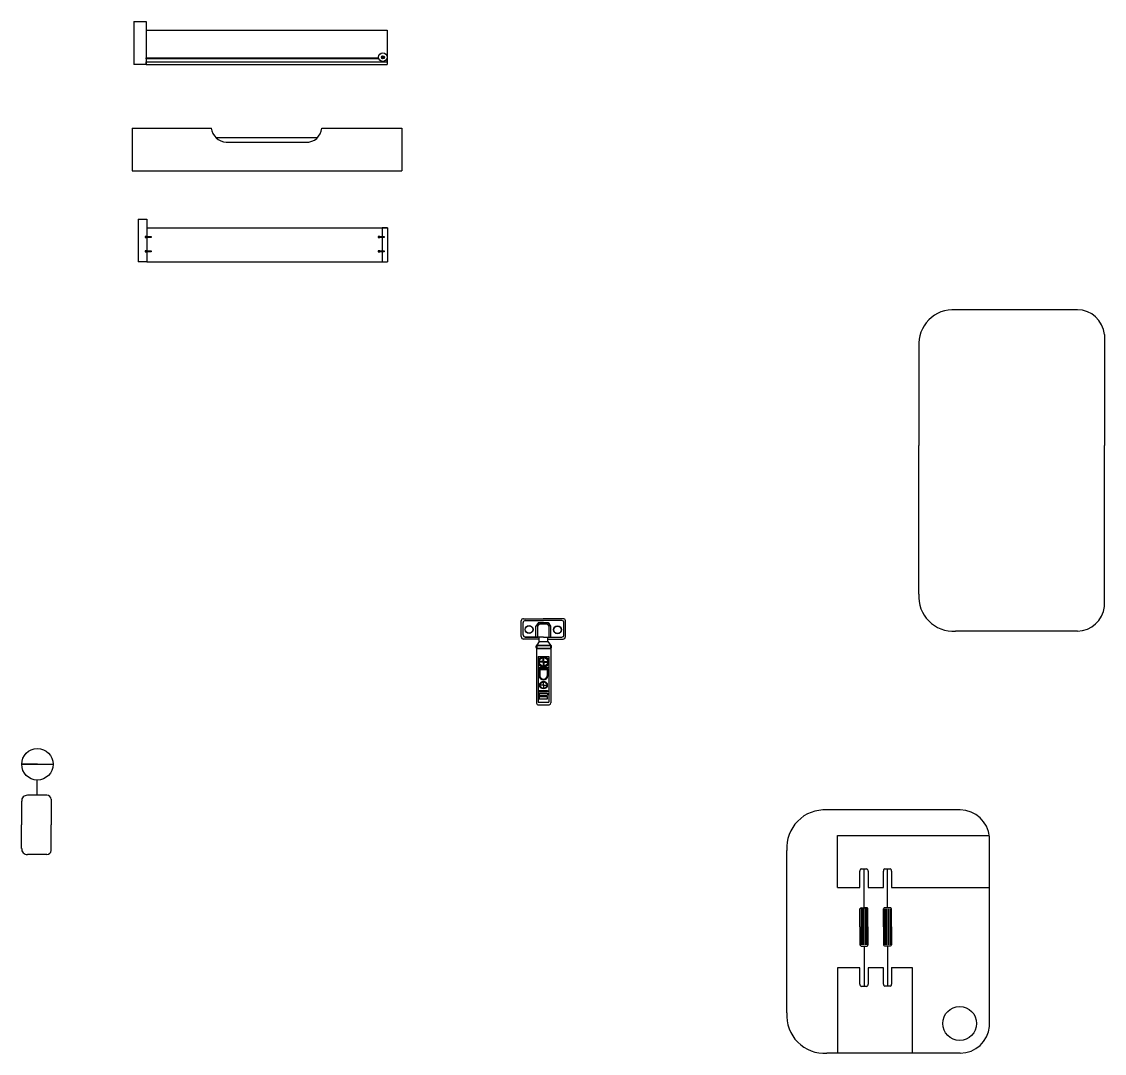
# Model space of a CAD drawing. Header units: inches. Extents: x 44 to 504, y 6 to 420.
# Drawn here: x 43.8 to 106.7, y 6.5 to 66.3 of the extents above; entities that cross this region are included whole.
import ezdxf

# ---------------------------------------------------------------- set-up
doc = ezdxf.new("R2010")
doc.units = ezdxf.units.IN
doc.header["$MEASUREMENT"] = 0

msp = doc.modelspace()

# ---------------------------------------------------------------- linework, layer by layer
for p, q in [((50.315, 66.339), (51.034, 66.339)), ((50.315, 66.339), (50.315, 63.861)), ((51.034, 66.339), (51.034, 63.861)), ((51.034, 66.339), (51.034, 65.837)), ((51.034, 65.837), (65.02, 65.837)), ((65.02, 65.837), (65.02, 63.861)), ((51.034, 64.19), (51.034, 64.233)), ((51.034, 64.233), (64.542, 64.233)), ((64.542, 64.19), (51.034, 64.19)), ((64.817, 64.27), (64.736, 64.27)), ((64.777, 64.23), (64.777, 64.31)), ((64.777, 64.31), (64.777, 64.27)), ((64.777, 64.27), (64.777, 64.23)), ((64.777, 64.27), (64.817, 64.27)), ((64.998, 64.19), (65.02, 64.19)), ((65.02, 64.012), (65.02, 64.19)), ((51.034, 63.861), (50.315, 63.861)), ((51.034, 63.861), (51.034, 64.012)), ((51.034, 64.012), (65.02, 64.012)), ((51.034, 63.861), (65.02, 63.861)), ((51.034, 63.861), (51.034, 63.861)), ((50.215, 60.161), (50.215, 57.683)), ((50.215, 60.161), (54.814, 60.161)), ((50.215, 60.161), (50.215, 60.161)), ((50.215, 60.161), (50.215, 59.621)), ((61.223, 60.161), (65.864, 60.161)), ((65.864, 60.161), (65.864, 57.683)), ((55.067, 59.621), (60.984, 59.621)), ((55.675, 59.347), (60.304, 59.347)), ((50.215, 57.683), (65.864, 57.683)), ((50.572, 54.88), (51.063, 54.88)), ((50.572, 54.88), (50.572, 52.402)), ((51.063, 54.88), (51.063, 54.378)), ((51.063, 54.88), (51.063, 54.378)), ((51.063, 54.378), (65.048, 54.378)), ((51.063, 54.378), (51.063, 53.875)), ((65.048, 54.378), (64.739, 54.378)), ((64.739, 54.378), (64.739, 53.875)), ((65.048, 54.378), (65.048, 52.402)), ((51.063, 53.875), (50.964, 53.875)), ((50.964, 53.875), (50.964, 53.806)), ((50.964, 53.806), (51.063, 53.806)), ((51.063, 53.875), (51.319, 53.875)), ((51.319, 53.806), (51.063, 53.806)), ((51.063, 53.806), (51.063, 53.05)), ((51.319, 53.875), (51.319, 53.806)), ((64.592, 53.875), (64.494, 53.875)), ((64.494, 53.875), (64.494, 53.806)), ((64.494, 53.806), (64.592, 53.806)), ((64.592, 53.875), (64.849, 53.875)), ((64.849, 53.806), (64.592, 53.806)), ((64.739, 53.806), (64.739, 53.05)), ((64.849, 53.875), (64.849, 53.806)), ((50.964, 53.05), (50.964, 52.978)), ((51.063, 53.05), (50.964, 53.05)), ((50.964, 52.978), (51.063, 52.978)), ((51.063, 53.05), (51.319, 53.05)), ((51.319, 52.978), (51.063, 52.978)), ((51.063, 52.978), (51.063, 52.402)), ((51.319, 53.05), (51.319, 52.978)), ((64.496, 53.05), (64.496, 52.978)), ((64.594, 53.05), (64.496, 53.05)), ((64.496, 52.978), (64.594, 52.978)), ((64.594, 53.05), (64.851, 53.05)), ((64.851, 52.978), (64.594, 52.978)), ((64.739, 52.978), (64.739, 52.402)), ((64.851, 53.05), (64.851, 52.978)), ((51.063, 52.402), (50.572, 52.402)), ((51.063, 52.402), (65.048, 52.402)), ((105.095, 49.622), (98.006, 49.622)), ((105.095, 49.622), (101.546, 49.622)), ((106.653, 48.194), (106.653, 41.745)), ((95.891, 47.479), (95.891, 41.745)), ((95.891, 33.116), (95.891, 41.745)), ((106.653, 32.401), (106.653, 41.745)), ((72.804, 30.654), (72.804, 31.572)), ((72.909, 30.761), (72.909, 31.469)), ((72.94, 31.697), (74.086, 31.697)), ((73.035, 31.585), (74.097, 31.585)), ((73.798, 31.484), (73.655, 31.267)), ((73.798, 31.484), (74.357, 31.484)), ((75.232, 31.697), (74.086, 31.697)), ((75.158, 31.585), (74.097, 31.585)), ((74.357, 31.484), (74.504, 31.267)), ((75.284, 30.761), (75.284, 31.47)), ((75.368, 30.654), (75.368, 31.572)), ((73.655, 30.629), (73.655, 31.267)), ((73.76, 31.267), (73.854, 31.403)), ((73.76, 30.629), (73.76, 31.267)), ((73.854, 31.403), (74.304, 31.403)), ((74.304, 31.403), (74.4, 31.267)), ((74.4, 31.267), (74.4, 30.629)), ((74.504, 31.267), (74.504, 30.629)), ((105.095, 30.973), (98.006, 30.973)), ((73.844, 30.511), (72.94, 30.511)), ((74.097, 30.629), (73.035, 30.629)), ((73.039, 30.629), (73.655, 30.629)), ((73.655, 30.629), (73.76, 30.629)), ((73.844, 30.381), (73.701, 30.164)), ((73.844, 30.381), (73.844, 30.629)), ((73.844, 30.381), (74.353, 30.381)), ((74.097, 30.629), (75.158, 30.629)), ((74.353, 30.381), (74.353, 30.629)), ((74.353, 30.511), (75.232, 30.511)), ((74.353, 30.381), (74.501, 30.164)), ((73.664, 30.111), (73.653, 30.111)), ((73.653, 30.111), (73.653, 30.017)), ((73.653, 30.017), (73.653, 30.017)), ((73.653, 30.017), (73.664, 30.017)), ((73.687, 30.133), (73.664, 30.133)), ((73.664, 30.133), (73.664, 29.999)), ((73.664, 30.133), (73.664, 30.111)), ((73.664, 30.111), (73.664, 30.017)), ((73.664, 29.999), (73.687, 29.999)), ((73.687, 30.164), (73.687, 29.965)), ((73.687, 30.164), (74.514, 30.164)), ((73.687, 30.164), (73.701, 30.164)), ((73.687, 30.164), (73.687, 30.133)), ((73.687, 29.965), (74.514, 29.965)), ((73.687, 29.965), (73.687, 26.792)), ((73.687, 29.965), (73.687, 29.495)), ((73.701, 30.149), (73.701, 29.979)), ((73.701, 30.149), (74.501, 30.149)), ((73.701, 29.979), (74.501, 29.979)), ((74.501, 30.149), (74.501, 29.979)), ((74.514, 30.164), (74.514, 29.965)), ((74.514, 30.133), (74.535, 30.133)), ((74.514, 29.999), (74.535, 29.999)), ((74.514, 29.965), (74.514, 26.812)), ((74.535, 30.133), (74.535, 29.999)), ((74.546, 30.111), (74.535, 30.111)), ((74.535, 30.111), (74.535, 30.017)), ((74.535, 30.017), (74.546, 30.017)), ((74.546, 30.111), (74.546, 30.017)), ((73.795, 29.495), (74.4, 29.495)), ((73.795, 29.495), (73.795, 28.889)), ((74.086, 29.203), (73.863, 29.203)), ((74.086, 29.181), (73.863, 29.181)), ((74.086, 29.203), (74.086, 29.426)), ((74.086, 29.181), (74.086, 28.958)), ((74.109, 29.203), (74.109, 29.426)), ((74.109, 29.203), (74.332, 29.203)), ((74.109, 29.181), (74.332, 29.181)), ((74.109, 29.181), (74.109, 28.958)), ((74.4, 29.495), (74.4, 28.889)), ((73.795, 28.889), (74.4, 28.889)), ((73.795, 28.889), (73.795, 26.853)), ((73.795, 28.889), (73.795, 28.8)), ((73.843, 28.8), (74.352, 28.8)), ((73.843, 28.8), (73.843, 28.374)), ((73.884, 28.745), (74.312, 28.745)), ((73.884, 28.745), (73.884, 28.387)), ((74.312, 28.745), (74.312, 28.387)), ((74.352, 28.8), (74.352, 28.374)), ((74.4, 28.889), (74.4, 26.853)), ((74.096, 27.844), (73.905, 27.844)), ((74.096, 27.844), (74.096, 28.034)), ((74.096, 27.844), (74.286, 27.844)), ((74.096, 27.844), (74.096, 27.653)), ((73.853, 27.528), (74.326, 27.528)), ((73.853, 27.454), (73.853, 27.528)), ((74.326, 27.454), (73.853, 27.454)), ((73.853, 27.38), (74.326, 27.38)), ((73.853, 27.38), (73.853, 27.259)), ((73.853, 27.259), (74.326, 27.259)), ((73.853, 27.173), (74.326, 27.173)), ((73.853, 27.173), (73.853, 27.048)), ((73.853, 27.048), (74.326, 27.048)), ((74.326, 27.528), (74.326, 27.454)), ((74.326, 27.38), (74.326, 27.259)), ((74.326, 27.048), (74.326, 27.173)), ((73.786, 26.698), (74.433, 26.698)), ((73.795, 26.853), (74.4, 26.853)), ((44.72, 23.249), (43.805, 23.249)), ((43.805, 23.249), (45.635, 23.249)), ((44.703, 22.014), (44.703, 22.359)), ((44.703, 21.447), (44.703, 22.014)), ((45.268, 21.447), (44.14, 21.447)), ((45.268, 21.447), (44.703, 21.447)), ((43.803, 21.106), (43.803, 19.732)), ((45.516, 21.219), (45.516, 19.732)), ((98.289, 20.595), (90.54, 20.595)), ((98.289, 20.595), (94.41, 20.595)), ((43.803, 18.358), (43.803, 19.732)), ((45.516, 18.244), (45.516, 19.732)), ((91.171, 19.114), (99.982, 19.114)), ((91.171, 16.093), (91.171, 19.114)), ((99.992, 8.04), (99.992, 19.035)), ((88.229, 8.821), (88.229, 18.254)), ((45.268, 18.017), (44.14, 18.017)), ((92.458, 16.093), (92.458, 17.046)), ((92.545, 17.176), (92.85, 17.176)), ((92.705, 14.92), (92.705, 17.176)), ((92.938, 17.046), (92.938, 16.1)), ((93.825, 16.1), (93.825, 17.054)), ((93.912, 17.183), (94.218, 17.183)), ((94.073, 14.928), (94.073, 17.183)), ((94.305, 17.054), (94.305, 16.1)), ((92.468, 16.893), (92.468, 16.893)), ((92.468, 16.893), (92.468, 16.893)), ((92.468, 16.893), (92.468, 16.893)), ((93.835, 16.901), (93.835, 16.901)), ((93.835, 16.901), (93.835, 16.901)), ((93.835, 16.901), (93.835, 16.901)), ((91.171, 16.093), (92.458, 16.093)), ((92.938, 16.1), (93.825, 16.1)), ((94.305, 16.1), (99.992, 16.093)), ((92.468, 13.811), (92.468, 14.856)), ((92.53, 14.92), (92.876, 14.92)), ((92.548, 12.767), (92.548, 14.856)), ((92.611, 12.767), (92.611, 14.856)), ((92.686, 12.767), (92.686, 14.856)), ((92.876, 14.92), (92.705, 14.92)), ((92.784, 12.767), (92.784, 14.856)), ((92.864, 12.767), (92.864, 14.856)), ((92.929, 13.811), (92.929, 14.856)), ((93.835, 13.819), (93.835, 14.864)), ((93.897, 14.928), (94.243, 14.928)), ((93.897, 14.928), (94.073, 14.928)), ((93.915, 12.774), (93.915, 14.864)), ((93.978, 12.774), (93.978, 14.864)), ((94.053, 12.774), (94.053, 14.864)), ((94.151, 12.774), (94.151, 14.864)), ((94.231, 12.774), (94.231, 14.864)), ((94.296, 13.819), (94.296, 14.864)), ((92.468, 13.811), (92.468, 12.767)), ((92.929, 13.811), (92.929, 12.767)), ((93.835, 13.819), (93.835, 12.774)), ((94.296, 13.819), (94.296, 12.774)), ((92.53, 12.703), (92.876, 12.703)), ((92.705, 12.703), (92.705, 10.359)), ((93.897, 12.71), (94.243, 12.71)), ((94.073, 12.71), (94.073, 10.367)), ((91.171, 11.442), (91.171, 6.479)), ((92.459, 11.442), (91.171, 11.442)), ((92.459, 10.488), (92.459, 11.442)), ((93.826, 11.442), (92.939, 11.442)), ((92.939, 11.442), (92.939, 10.488)), ((93.826, 10.496), (93.826, 11.442)), ((94.306, 11.449), (94.306, 10.496)), ((94.306, 11.449), (95.488, 11.449)), ((95.488, 11.449), (95.488, 6.479)), ((92.852, 10.359), (92.546, 10.359)), ((92.929, 10.641), (92.929, 10.641)), ((92.929, 10.641), (92.929, 10.641)), ((92.929, 10.641), (92.929, 10.641)), ((94.219, 10.367), (93.913, 10.367)), ((94.296, 10.649), (94.296, 10.649)), ((94.296, 10.649), (94.296, 10.649)), ((94.296, 10.649), (94.296, 10.649)), ((98.289, 6.479), (90.54, 6.479))]:
    msp.add_line(p, q)
for centre, radius in [((64.77, 64.278), 0.244), ((64.777, 64.27), 0.0854), ((64.777, 64.27), 0.0401), ((73.258, 31.07), 0.23), ((73.258, 31.07), 0.218), ((74.91, 31.053), 0.23), ((74.91, 31.053), 0.216), ((74.098, 29.192), 0.3), ((74.098, 29.192), 0.246), ((74.096, 27.844), 0.222), ((74.096, 27.844), 0.191), ((44.72, 23.249), 0.915), ((98.254, 8.209), 0.981)]:
    msp.add_circle(centre, radius)
for centre, radius, start, end in [((55.72, 60.258), 0.912, 186.08837, 267.173), ((60.344, 60.228), 0.882, 267.40237, 355.64239), ((97.879, 47.632), 1.994, 86.35266, 184.39017), ((105.072, 48.033), 1.589, 5.81578, 89.20258), ((97.879, 32.963), 1.994, 175.60983, 273.64734), ((105.072, 32.562), 1.589, 270.79742, 354.18422), ((72.93, 31.571), 0.126, 85.46632, 179.6352), ((73.026, 31.469), 0.117, 85.46632, 179.6352), ((75.168, 31.469), 0.117, 0.3648, 94.53368), ((75.242, 31.571), 0.126, 0.3648, 94.53368), ((72.942, 30.649), 0.138, 177.90014, 270.85565), ((73.037, 30.757), 0.128, 177.90014, 270.85565), ((75.156, 30.757), 0.128, 269.14435, 2.09986), ((75.23, 30.649), 0.138, 269.14435, 2.09986), ((73.867, 29.192), 0.0118, 106.9191, 253.0809), ((74.098, 29.423), 0.0118, 16.9191, 163.0809), ((74.098, 28.961), 0.0118, 196.9191, 343.0809), ((74.329, 29.192), 0.0118, 286.9191, 73.0809), ((74.097, 28.398), 0.256, 185.43753, 354.56247), ((74.098, 28.407), 0.215, 185.43753, 354.56247), ((73.796, 26.807), 0.11, 187.98452, 275.177), ((74.412, 26.798), 0.103, 281.94241, 8.04524), ((44.12, 21.13), 0.317, 86.35266, 184.39017), ((45.265, 21.194), 0.253, 5.81578, 89.20258), ((90.402, 18.421), 2.179, 86.35266, 184.39017), ((98.265, 18.859), 1.737, 5.81578, 89.20258), ((44.12, 18.334), 0.317, 175.60983, 273.64734), ((45.265, 18.27), 0.253, 270.79742, 354.18422), ((92.568, 17.066), 0.112, 102.14071, 190.24706), ((92.821, 17.061), 0.118, 352.81062, 75.52557), ((93.935, 17.074), 0.112, 102.14071, 190.24706), ((94.188, 17.069), 0.118, 352.81062, 75.52557), ((92.548, 14.841), 0.081, 102.67762, 169.25991), ((92.864, 14.856), 0.065, 0.04919, 79.50699), ((93.915, 14.849), 0.081, 102.67762, 169.25991), ((94.231, 14.864), 0.065, 0.04919, 79.50699), ((92.548, 12.782), 0.081, 190.74009, 257.32238), ((92.864, 12.767), 0.065, 280.49301, 359.95081), ((93.915, 12.789), 0.081, 190.74009, 257.32238), ((94.231, 12.774), 0.065, 280.49301, 359.95081), ((92.576, 10.473), 0.118, 172.81062, 255.52557), ((92.829, 10.468), 0.112, 282.14071, 10.24706), ((93.943, 10.481), 0.118, 172.81062, 255.52557), ((94.196, 10.476), 0.112, 282.14071, 10.24706), ((90.402, 8.654), 2.179, 175.60983, 273.64734), ((98.265, 8.216), 1.737, 270.79742, 354.18422)]:
    msp.add_arc(centre, radius, start, end)

doc.saveas('drawing.dxf')
